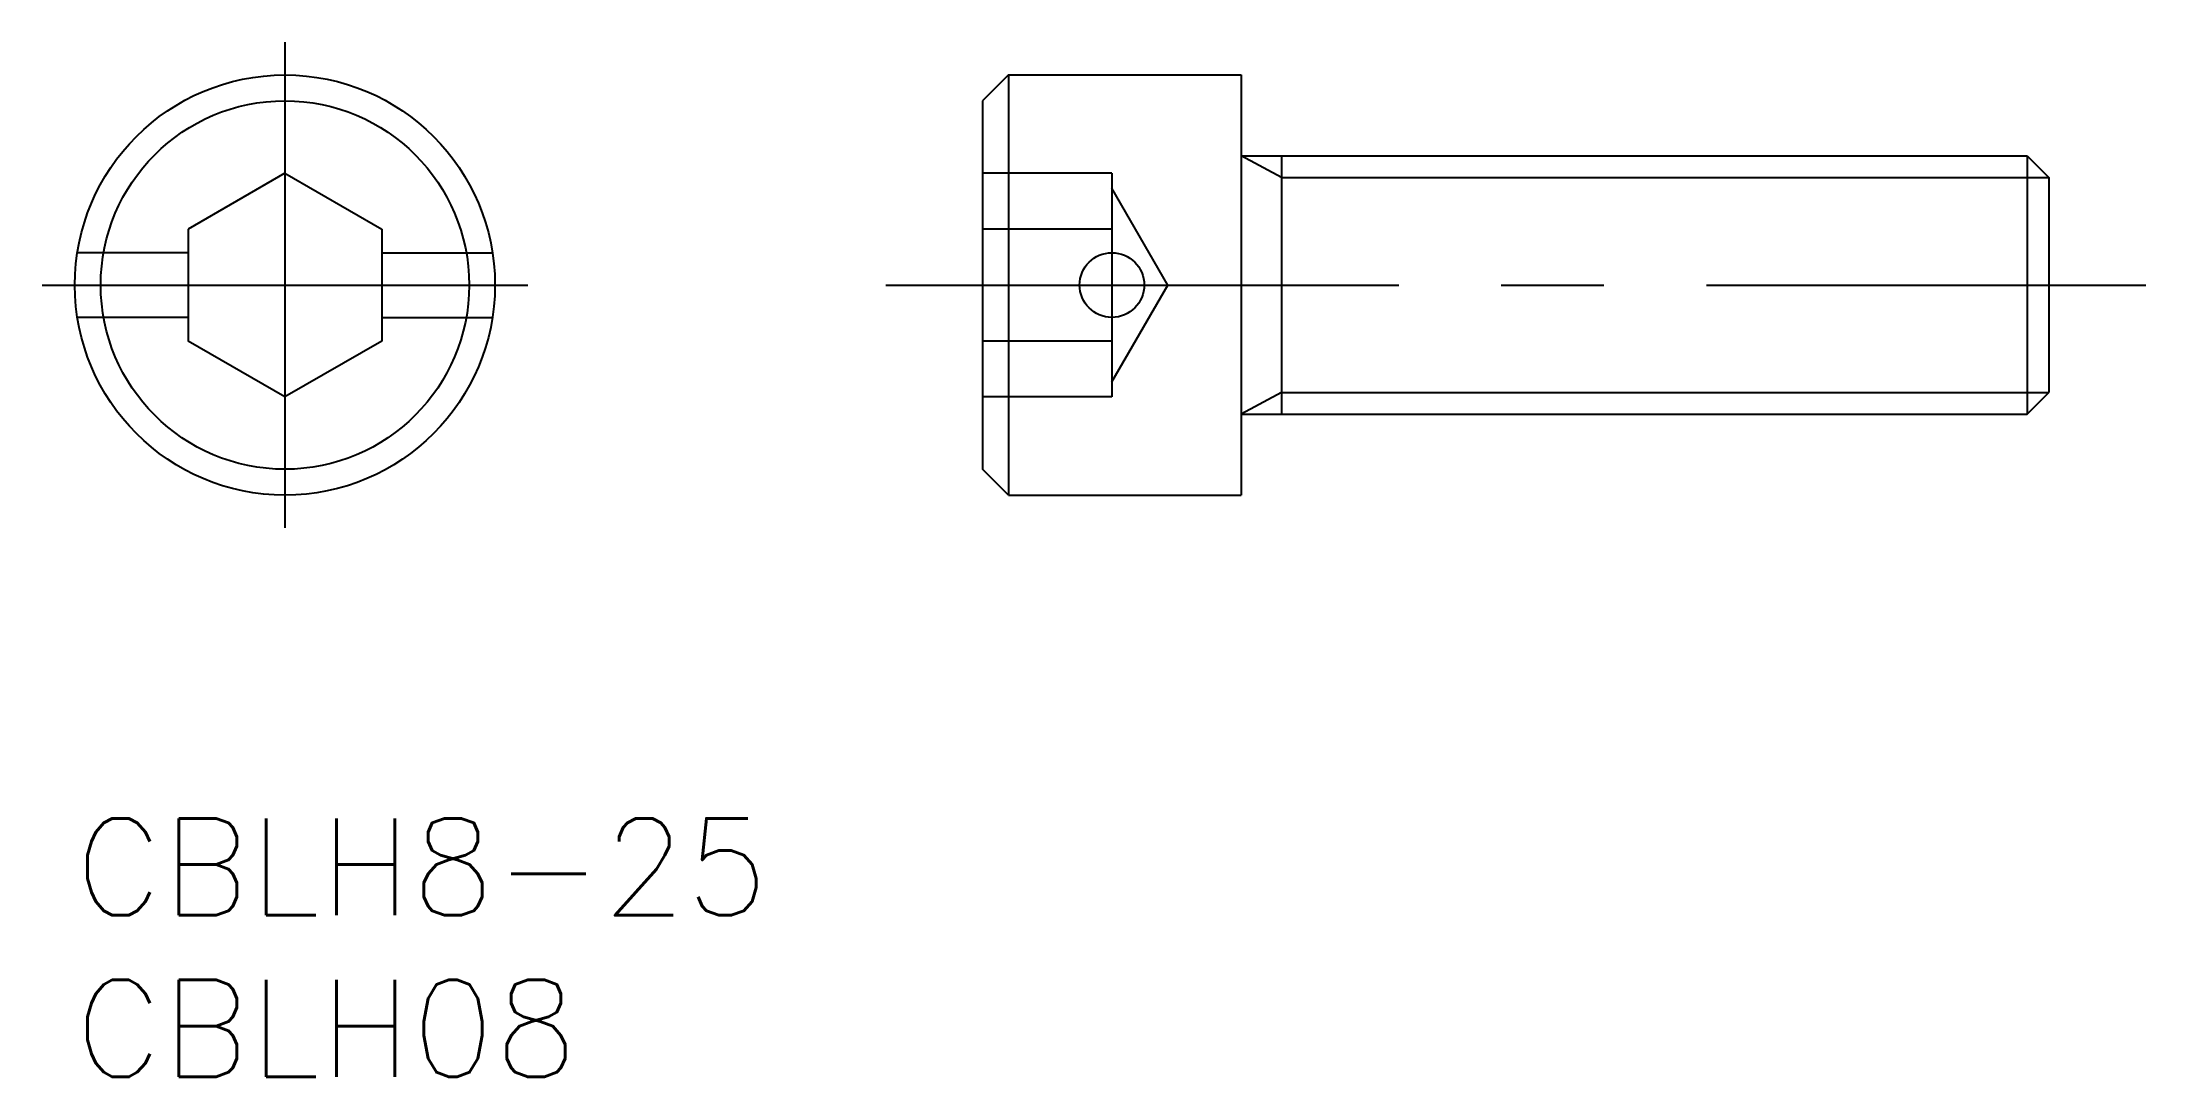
# Model space of a CAD drawing. Extents: x -1 to 64.1, y -8 to 24.
import ezdxf

# ---------------------------------------------------------------- set-up
doc = ezdxf.new("R2010")
doc.units = 0
doc.header["$LTSCALE"] = 0.5
doc.linetypes.add('CENTER', pattern=[50.8, 31.75, -6.35, 6.35, -6.35])
doc.linetypes.add('DASHED', pattern=[19.05, 12.7, -6.35])
for name, color, linetype in [('MSM_CENTER', 1, 'CENTER'), ('MSM_CONTINUOUS', 7, 'CONTINUOUS'), ('MSM_DASHED', 4, 'DASHED'), ('MSM_NARROW', 5, 'CONTINUOUS'), ('MSM_PART_NUMBER', 7, 'CONTINUOUS')]:
    doc.layers.add(name, color=color, linetype=linetype)
doc.styles.get("Standard").update_dxf_attribs({"font": 'txt.shx', "height": 1, "bigfont": 'bigfont.shx'})

# ---------------------------------------------------------------- blocks, each defined once
blk = doc.blocks.new('*U4')
at = {"layer": 'MSM_PART_NUMBER'}
blk.add_text('CBLH8-25', height=3, dxfattribs=at).set_placement((0, -3))
blk = doc.blocks.new('*U5')
at = {"layer": 'MSM_PART_NUMBER'}
blk.add_text('CBLH08', height=3, dxfattribs=at).set_placement((0, -8))

msp = doc.modelspace()

# ---------------------------------------------------------------- linework, layer by layer
at = {"layer": 'MSM_CENTER'}
for p, q in [((6.5, 24.016), (6.5, 8.984)), ((32.092, 18.5), (32.092, 14.5)), ((-1.016, 16.5), (14.016, 16.5)), ((25.092, 16.5), (64.092, 16.5))]:
    msp.add_line(p, q, dxfattribs=at)
at = {"layer": 'MSM_CONTINUOUS'}
for p, q in [((28.892, 23), (28.092, 22.2)), ((28.892, 23), (28.892, 10)), ((28.892, 23), (36.092, 23)), ((36.092, 23), (36.092, 10)), ((28.092, 22.2), (28.092, 10.8)), ((36.092, 20.5), (60.415, 20.5)), ((37.342, 20.5), (37.342, 12.5)), ((45.936, 20.5), (45.936, 20.5)), ((60.415, 20.5), (60.415, 12.5)), ((60.415, 20.5), (61.092, 19.823)), ((6.5, 19.964), (3.5, 18.232)), ((6.5, 19.964), (9.5, 18.232)), ((61.092, 19.823), (61.092, 13.176)), ((3.5, 18.232), (3.5, 14.768)), ((9.5, 18.232), (9.5, 14.768)), ((6.5, 13.036), (3.5, 14.768)), ((9.5, 14.768), (6.5, 13.036)), ((60.415, 12.5), (61.092, 13.176)), ((36.092, 12.5), (60.415, 12.5)), ((28.892, 10), (28.092, 10.8)), ((28.892, 10), (36.092, 10))]:
    msp.add_line(p, q, dxfattribs=at)
for centre, radius in [((6.5, 16.5), 6.5), ((6.5, 16.5), 5.7), ((32.092, 16.5), 1)]:
    msp.add_circle(centre, radius, dxfattribs=at)
at = {"layer": 'MSM_DASHED'}
for p, q in [((32.092, 19.964), (28.092, 19.964)), ((32.092, 19.964), (32.092, 17.5)), ((33.824, 16.5), (32.092, 19.5)), ((32.092, 18.232), (28.092, 18.232)), ((3.5, 17.5), (0.077, 17.5)), ((9.5, 17.5), (12.923, 17.5)), ((32.092, 13.5), (33.824, 16.5)), ((3.5, 15.5), (0.077, 15.5)), ((9.5, 15.5), (12.923, 15.5)), ((32.092, 15.5), (32.092, 13.036)), ((32.092, 14.768), (28.092, 14.768)), ((32.092, 13.036), (28.092, 13.036))]:
    msp.add_line(p, q, dxfattribs=at)
at = {"layer": 'MSM_NARROW'}
for p, q in [((37.342, 19.823), (36.092, 20.5)), ((37.342, 19.823), (61.092, 19.823)), ((37.342, 13.176), (36.092, 12.5)), ((37.342, 13.176), (61.092, 13.176))]:
    msp.add_line(p, q, dxfattribs=at)

# ---------------------------------------------------------------- block references
at = {"layer": 'MSM_CONTINUOUS'}
for name in ['*U4', '*U5']:
    msp.add_blockref(name, (0, 0), dxfattribs=at)

doc.saveas('drawing.dxf')
